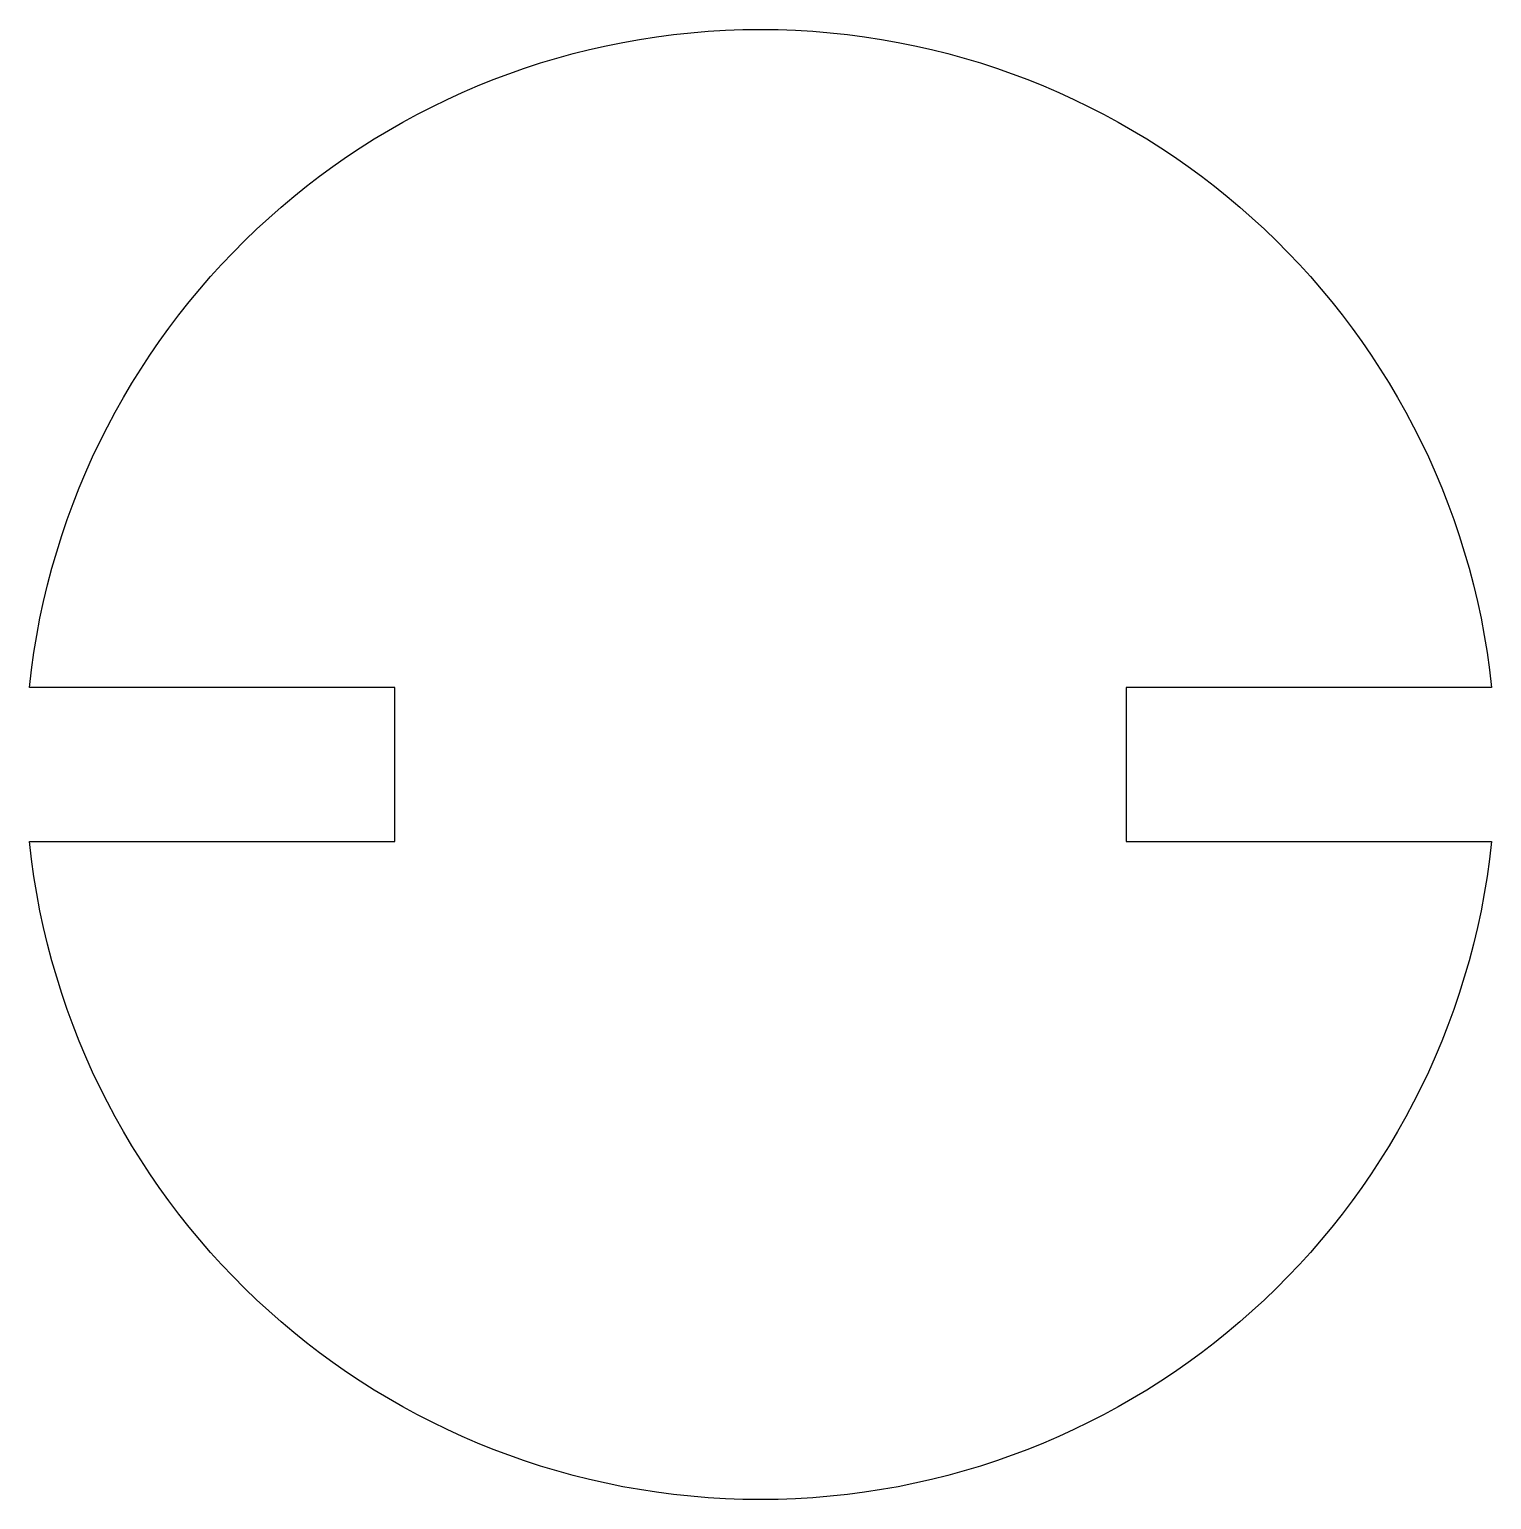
# Model space of a CAD drawing. Header units: inches. Extents: x -13.25 to -11.75, y -6.75 to -5.25.
import ezdxf

# ---------------------------------------------------------------- set-up
doc = ezdxf.new("R2010")
doc.units = ezdxf.units.IN
doc.layers.get('0').update_dxf_attribs({"linetype": 'CONTINUOUS'})

msp = doc.modelspace()

# ---------------------------------------------------------------- linework, layer by layer
msp.add_lwpolyline([(-12.1271, -6.0787), (-11.7541, -6.0787, -0.899987), (-13.2459, -6.0787), (-12.8729, -6.0787), (-12.8729, -5.9213), (-13.2459, -5.9213, -0.899987), (-11.7541, -5.9213), (-12.1271, -5.9213)], format="xyb", close=True)

doc.saveas('drawing.dxf')
